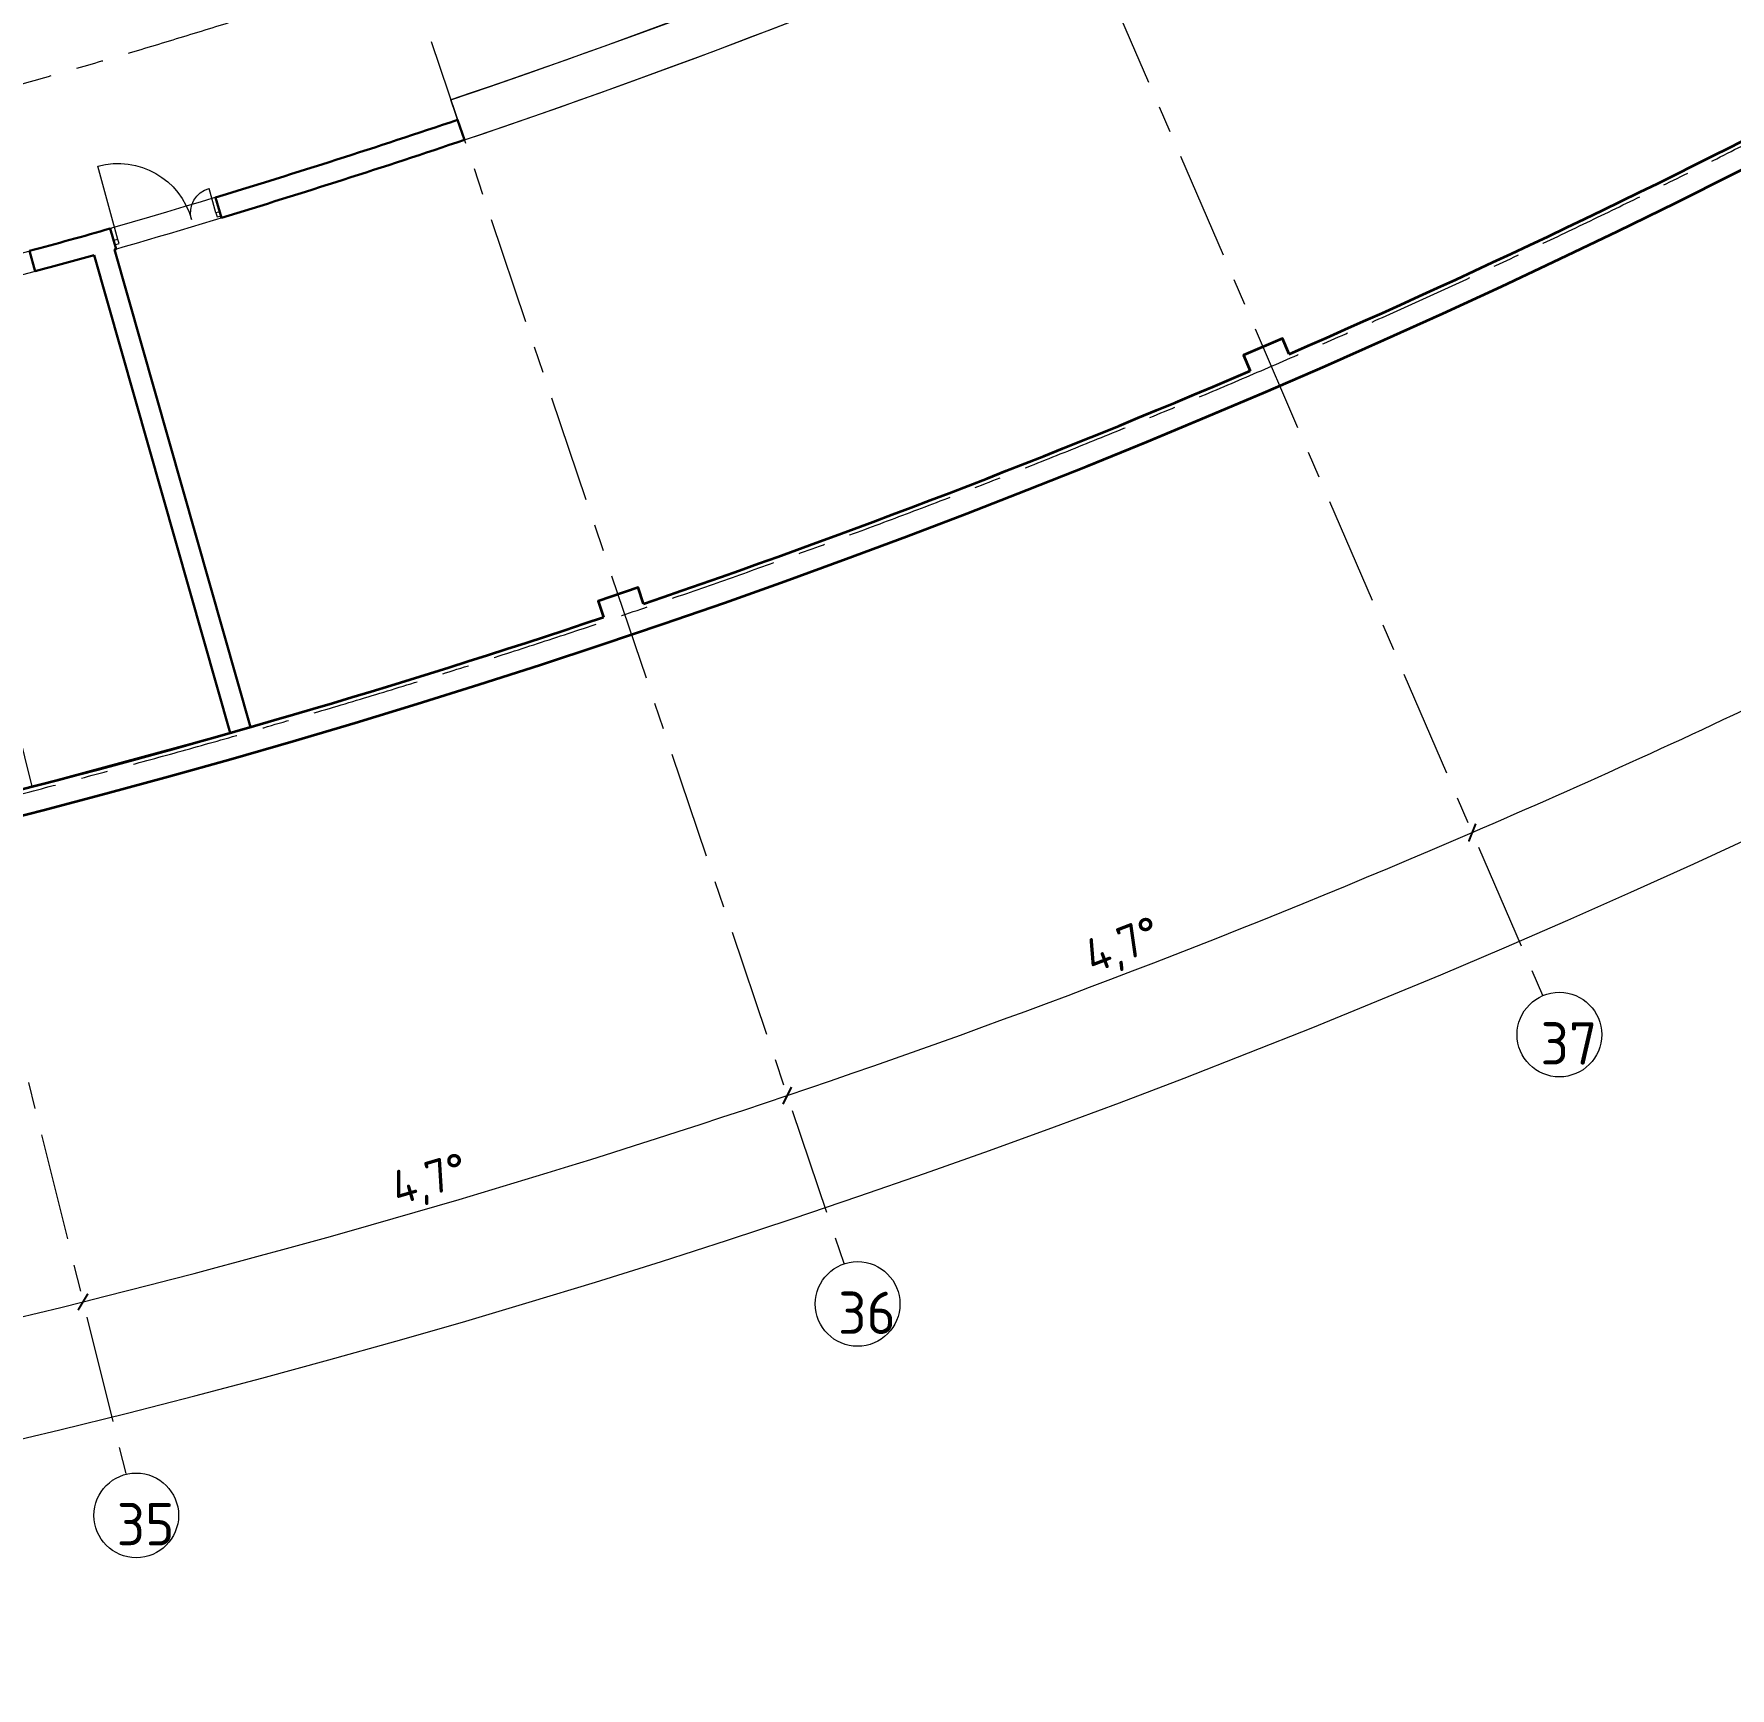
# Model space of a CAD drawing. Header units: millimetres. Extents: x -813692 to 807431, y 0 to 1813163.
# Drawn here: x 26474 to 46518, y 775978 to 795525 of the extents above; entities that cross this region are included whole.
import ezdxf

# ---------------------------------------------------------------- set-up
doc = ezdxf.new("R2010")
doc.units = ezdxf.units.MM
doc.linetypes.add('Линия сетки', pattern=[22.225, 12.7, -3.175, 3.175, -3.175])
for name, color, linetype, lineweight in [('A-ANNO-DIMS', 7, 'Continuous', 9), ('KR_0.35', 252, 'Continuous', 35), ('S-GRID', 252, 'Continuous', 9), ('АР_двери', 252, 'Continuous', 0), ('АР_кирпич250', 252, 'Continuous', 30), ('АР_монолит', 252, 'Continuous', 50), ('АР_Площади', 252, 'Continuous', 0), ('АР_тонкая линия', 252, 'Continuous', 5)]:
    doc.layers.add(name, color=color, linetype=linetype, lineweight=lineweight)
doc.styles.add('GOST 2.304', font='')
doc.styles.get('GOST 2.304').set_extended_font_data('GOST Common')
doc.dimstyles.new('М-200', dxfattribs={"dimtxt": 400, "dimasz": 160, "dimexe": 200, "dimexo": 400, "dimgap": 50, "dimtad": 1, "dimdec": 0, "dimzin": 0, "dimdsep": 46, "dimtxsty": 'GOST 2.304', "dimblk": 'ARCHTICK', "dimcen": 180, "dimdle": 200, "dimadec": 0, "dimazin": 0, "dimtfac": 1, "dimtdec": 0, "dimtmove": 1, "dimatfit": 0, "dimfxl": 1, "dimtolj": 1, "dimtzin": 0, "dimarcsym": 0})

# ---------------------------------------------------------------- blocks, each defined once
blk = doc.blocks.new('КР_подвал')
at = {"layer": 'KR_0.35', "ltscale": 200}
for points in [[(278666, 8114), (278587, 8298), (278127, 8100), (278207, 7916)], [(271037, 5164), (270973, 5354), (270499, 5193), (270563, 5004)]]:
    blk.add_lwpolyline(points, dxfattribs=at)
for radius, start, end in [(100750, 270, 326), (100450, 293.47593, 297.8574), (100450, 288.80926, 293.19074), (100450, 284.1426, 288.52407)]:
    blk.add_arc((238650, 100250), radius, start, end, dxfattribs=at)
blk = doc.blocks.new('_ArchTick')
at = {"color": 0, "linetype": 'ByBlock', "const_width": 0.15}
blk.add_lwpolyline([(-0.5, -0.5), (0.5, 0.5)], dxfattribs=at)
blk = doc.blocks.new('*D38')
at = {"layer": 'A-ANNO-DIMS', "color": 0, "lineweight": -2, "transparency": 16777216}
blk.add_arc((-165704, -113309), 107894, 270, 326, dxfattribs=at)
at = {"layer": 'Defpoints', "color": 0, "lineweight": 30, "transparency": 16777216}
for p in [(-165704, -113309), (-165704, -113309), (-75741, -173990), (-131171, -215528), (-165704, -221903)]:
    blk.add_point(p, dxfattribs=at)
at = {"layer": 'A-ANNO-DIMS', "color": 0, "lineweight": -2, "transparency": 16777216, "xscale": 160, "yscale": 160, "zscale": 160}
for p, rotation in [((-76255, -173643), 55.99999895826774), ((-165704, -221203), 179.9999981265246)]:
    blk.add_blockref('_ArchTick', p, dxfattribs=dict(at, rotation=rotation))
at = {"layer": 'A-ANNO-DIMS', "color": 0, "transparency": 16777216, "insert": (-114300, -207822), "char_height": 400, "attachment_point": 5, "rotation": 28.5412, "style": 'GOST 2.304'}
blk.add_mtext('\\A1;56,0%%D', dxfattribs=at)
blk = doc.blocks.new('*D40')
at = {"layer": 'A-ANNO-DIMS', "color": 0, "lineweight": -2, "transparency": 16777216}
blk.add_arc((-165704, -113309), 106494, 279.33333, 283.99999, dxfattribs=at)
at = {"layer": 'Defpoints', "color": 0, "lineweight": 30, "transparency": 16777216}
for p in [(-165704, -113309), (-165704, -113309), (-145586, -217886), (-139433, -218678), (-148206, -219775)]:
    blk.add_point(p, dxfattribs=at)
at = {"layer": 'A-ANNO-DIMS', "color": 0, "lineweight": -2, "transparency": 16777216, "xscale": 160, "yscale": 160, "zscale": 160}
for p, rotation in [((-139941, -216640), 13.99998721221672), ((-148433, -218394), 189.3333315322774)]:
    blk.add_blockref('_ArchTick', p, dxfattribs=dict(at, rotation=rotation))
at = {"layer": 'A-ANNO-DIMS', "color": 0, "transparency": 16777216, "insert": (-144227, -217319), "char_height": 400, "attachment_point": 5, "rotation": 11.6667, "style": 'GOST 2.304'}
blk.add_mtext('\\A1;4,7%%D', dxfattribs=at)
blk = doc.blocks.new('*D41')
at = {"layer": 'A-ANNO-DIMS', "color": 0, "lineweight": -2, "transparency": 16777216}
blk.add_arc((-165704, -113309), 106494, 283.99999, 288.66666, dxfattribs=at)
at = {"layer": 'Defpoints', "color": 0, "lineweight": 30, "transparency": 16777216}
for p in [(-165704, -113309), (-165704, -113309), (-131171, -215528), (-137145, -215903), (-139433, -218678)]:
    blk.add_point(p, dxfattribs=at)
at = {"layer": 'A-ANNO-DIMS', "color": 0, "lineweight": -2, "transparency": 16777216, "xscale": 160, "yscale": 160, "zscale": 160}
for p, rotation in [((-131619, -214202), 18.66666494358746), ((-139941, -216640), 193.9999872122168)]:
    blk.add_blockref('_ArchTick', p, dxfattribs=dict(at, rotation=rotation))
at = {"layer": 'A-ANNO-DIMS', "color": 0, "transparency": 16777216, "insert": (-135837, -215227), "char_height": 400, "attachment_point": 5, "rotation": 16.3333, "style": 'GOST 2.304'}
blk.add_mtext('\\A1;4,7%%D', dxfattribs=at)
blk = doc.blocks.new('*D42')
at = {"layer": 'A-ANNO-DIMS', "color": 0, "lineweight": -2, "transparency": 16777216}
blk.add_arc((-165704, -113309), 106494, 288.66666, 293.33333, dxfattribs=at)
at = {"layer": 'Defpoints', "color": 0, "lineweight": 30, "transparency": 16777216}
for p in [(-165704, -113309), (-165704, -113309), (-122969, -212379), (-128893, -213239), (-131171, -215528)]:
    blk.add_point(p, dxfattribs=at)
at = {"layer": 'A-ANNO-DIMS', "color": 0, "lineweight": -2, "transparency": 16777216, "xscale": 160, "yscale": 160, "zscale": 160}
for p, rotation in [((-123524, -211094), 23.3333316566568), ((-131619, -214202), 198.6666649435874)]:
    blk.add_blockref('_ArchTick', p, dxfattribs=dict(at, rotation=rotation))
at = {"layer": 'A-ANNO-DIMS', "color": 0, "transparency": 16777216, "insert": (-127644, -212459), "char_height": 400, "attachment_point": 5, "rotation": 21, "style": 'GOST 2.304'}
blk.add_mtext('\\A1;4,7%%D', dxfattribs=at)
blk = doc.blocks.new('*D43')
at = {"layer": 'A-ANNO-DIMS', "color": 0, "lineweight": -2, "transparency": 16777216}
blk.add_arc((-165704, -113309), 106494, 293.33333, 298, dxfattribs=at)
at = {"layer": 'Defpoints', "color": 0, "lineweight": 30, "transparency": 16777216}
for p in [(-165704, -113309), (-165704, -113309), (-115051, -208574), (-120885, -209913), (-122969, -212379)]:
    blk.add_point(p, dxfattribs=at)
at = {"layer": 'A-ANNO-DIMS', "color": 0, "lineweight": -2, "transparency": 16777216, "xscale": 160, "yscale": 160, "zscale": 160}
for p, rotation in [((-115708, -207338), 27.99999833436108), ((-123524, -211094), 203.3333316566568)]:
    blk.add_blockref('_ArchTick', p, dxfattribs=dict(at, rotation=rotation))
at = {"layer": 'A-ANNO-DIMS', "color": 0, "transparency": 16777216, "insert": (-119703, -209034), "char_height": 400, "attachment_point": 5, "rotation": 25.6667, "style": 'GOST 2.304'}
blk.add_mtext('\\A1;4,7%%D', dxfattribs=at)
blk = doc.blocks.new('Д-1300-ДП-Л')
at = {"layer": 'АР_двери'}
for points in [[(349, -398), (349, 502)], [(-851, -398), (-851, -98)], [(-901, -398), (-851, -398), (-851, -448), (-901, -448), (-901, -398)], [(349, -398), (399, -398), (399, -448), (349, -448), (349, -398)]]:
    blk.add_lwpolyline(points, dxfattribs=at)
for centre, radius, start, end in [((349, -398), 900, 90, 180), ((-851, -398), 300, 0, 90)]:
    blk.add_arc(centre, radius, start, end, dxfattribs=at)
blk = doc.blocks.new('Оси200')
at = {"layer": 'S-GRID', "linetype": 'Линия сетки', "ltscale": 100}
for q in [(-139432.5, -218677.6), (-130947, -216190.9), (-122691.9, -213022.1)]:
    blk.add_line((-165703.8, -113309.3), q, dxfattribs=at)
at = {"layer": 'S-GRID'}
for centre in [(-122493.9, -213481.2), (-130787, -216664.6), (-139311.6, -219162.8)]:
    blk.add_circle(centre, 500, dxfattribs=at)
at = {"layer": 'S-GRID', "linetype": 'Линия сетки', "ltscale": 100}
for radius, start, end in [(92394.8, 269.999996, 326), (100494, 269.999991, 325.999999)]:
    blk.add_arc((-165703.8, -113309.3), radius, start, end, dxfattribs=at)
at = {"layer": 'S-GRID', "char_height": 500, "attachment_point": 5, "rotation": 359.9, "style": 'GOST 2.304'}
for s, insert in [('37', (-122382, -213585.5)), ('36', (-130676.4, -216769)), ('35', (-139201, -219267.1))]:
    blk.add_mtext(s, dxfattribs=dict(at, insert=insert))
at = {"layer": 'A-ANNO-DIMS'}
dim = blk.add_angular_dim_2l(base=(-131171, -215527.9), line1=((-165703.8, -113309.3), (-75741.3, -173989.8)), line2=((-165703.8, -113309.3), (-165703.8, -221903.3)), text='56,0%%D', dimstyle='М-200', override={"dimadec": 2, "dimtmove": 2}, dxfattribs=at)
dim.commit()
dim.dimension.update_dxf_attribs({"geometry": '*D38', "text_midpoint": (-114299.5, -207822), "dimtype": 130})
for base, line1, line2, picture, middle in [((-145586.5, -217886.1), ((-165703.8, -113309.3), (-139432.5, -218677.6)), ((-165703.8, -113309.3), (-148205.7, -219775.1)), '*D40', (-144227.4, -217319.4)), ((-137145, -215902.7), ((-165703.8, -113309.3), (-131171, -215527.9)), ((-165703.8, -113309.3), (-139432.5, -218677.6)), '*D41', (-135836.5, -215227.3)), ((-128892.8, -213239.1), ((-165703.8, -113309.3), (-122969.1, -212379.5)), ((-165703.8, -113309.3), (-131171, -215527.9)), '*D42', (-127643.6, -212459.4)), ((-120884.7, -209912.9), ((-165703.8, -113309.3), (-115050.5, -208574.2)), ((-165703.8, -113309.3), (-122969.1, -212379.5)), '*D43', (-119703.1, -209034.2))]:
    dim = blk.add_angular_dim_2l(base=base, line1=line1, line2=line2, text='4,7%%D', dimstyle='М-200', dxfattribs=at)
    dim.commit()
    dim.dimension.update_dxf_attribs({"geometry": picture, "text_midpoint": middle})

msp = doc.modelspace()

# ---------------------------------------------------------------- linework, layer by layer
at = {"layer": 'АР_кирпич250'}
for p, q in [((31481.2, 794509.2), (31561.2, 794272.3)), ((26422.9, 792959.7), (26490.3, 792718.9))]:
    msp.add_line(p, q, dxfattribs=at)
at = {"layer": 'АР_кирпич250', "ltscale": 0.5}
for p, q in [((28692.7, 793353.1), (28620, 793593.1)), ((27445.6, 792982.4), (27375.6, 793225.7)), ((27445.6, 792982.4), (27427.2, 792977.1)), ((27427.2, 792977), (29033.4, 787334.5)), ((27186.7, 792908.9), (28793.2, 787265.8))]:
    msp.add_line(p, q, dxfattribs=at)
at = {"layer": 'АР_кирпич250'}
for centre, radius, start, end in [((1291.2, 883877.6), 94330, 286.840863, 288.665703), ((-908.4, 890658.9), 101708.7, 286.920122, 288.617059), ((12651.5, 844119.8), 52981.2, 285.06599, 286.13566), ((-61000.6, 1115793.9), 334711.4, 285.152653, 285.276208)]:
    msp.add_arc(centre, radius, start, end, dxfattribs=at)
at = {"layer": 'АР_Площади', "ltscale": 0.5}
msp.add_lwpolyline([(74221.2, 831159.8), (67000.3, 821539.9, 0.3591272), (67080.4, 819696.7), (67214.8, 819547.5), (63137.4, 815564.1), (62765.9, 815229.5), (62539.3, 815026), (63810.6, 813614), (63562, 813388.8), (63746.1, 813184.3, -0.0180133), (58495.4, 808872), (58343.8, 809070.8, -0.0203641), (52068.7, 804677.3, -0.020364), (45457.1, 800808.8, -0.0203641), (38552.6, 797491, -0.020364), (31401.2, 794746), (31481.2, 794509.2, -0.0181513), (24974.3, 792569)], format="xyb", dxfattribs=at)
at = {"layer": 'АР_Площади', "color": 5, "ltscale": 0.5}
for points in [[(29033.4, 787334.5), (27427.2, 792977, 0.0106497), (31561.2, 794272.3, 0.020364), (38750.7, 797031.9, 0.020364), (45691.8, 800367.3, 0.0203641), (52338.6, 804256.3, 0.0203641)], [(48228.5, 795068.3, -0.0191292), (41307.1, 791742.2), (41227.8, 791925.4), (40768.9, 791727.5), (40848, 791544.2, -0.0191122), (33678.2, 788791.9), (33614.3, 788981.2), (33140.6, 788821.1), (33204.7, 788632, -0.0109057), (29033.4, 787334.5)]]:
    msp.add_lwpolyline(points, format="xyb", dxfattribs=at)
at = {"layer": 'АР_Площади', "ltscale": 0.5}
msp.add_lwpolyline([(23549.4, 785924.6), (22079.1, 791822.5), (24165.2, 792342.6), (24467.4, 791129.7), (25282.5, 791332.9), (25034.8, 792326.4), (27186.7, 792908.9), (28793.2, 787265.8), (26454.9, 786630.5), (26017.9, 788383.2), (25397.3, 788228.5), (25387.8, 788267.4), (25193.2, 788218.9), (25592.4, 786617.5), (25301.4, 786545), (25349.8, 786351.3), (23549.6, 785924.8)], dxfattribs=at)
at = {"layer": 'АР_тонкая линия', "linetype": 'Continuous'}
msp.add_line((31561.2, 794272.3), (31401.2, 794746), dxfattribs=at)
for radius in [94080, 94580]:
    msp.add_arc((1291.2, 883877.6), radius, 288.665703, 307.331506, dxfattribs=at)

# ---------------------------------------------------------------- block references
at = {"layer": 'A-ANNO-DIMS', "color": 18, "lineweight": 0, "true_color": 0x000000}
msp.add_blockref('Оси200', (166995, 997181.2), dxfattribs=at)
at = {"layer": 'АР_двери', "color": 0, "xscale": -1, "rotation": 15.23761511138293}
msp.add_blockref('Д-1300-ДП-Л', (27699.5, 793571), dxfattribs=at)
at = {"layer": 'АР_монолит'}
msp.add_blockref('КР_подвал', (-237358.6, 783627.7), dxfattribs=at)

doc.saveas('drawing.dxf')
